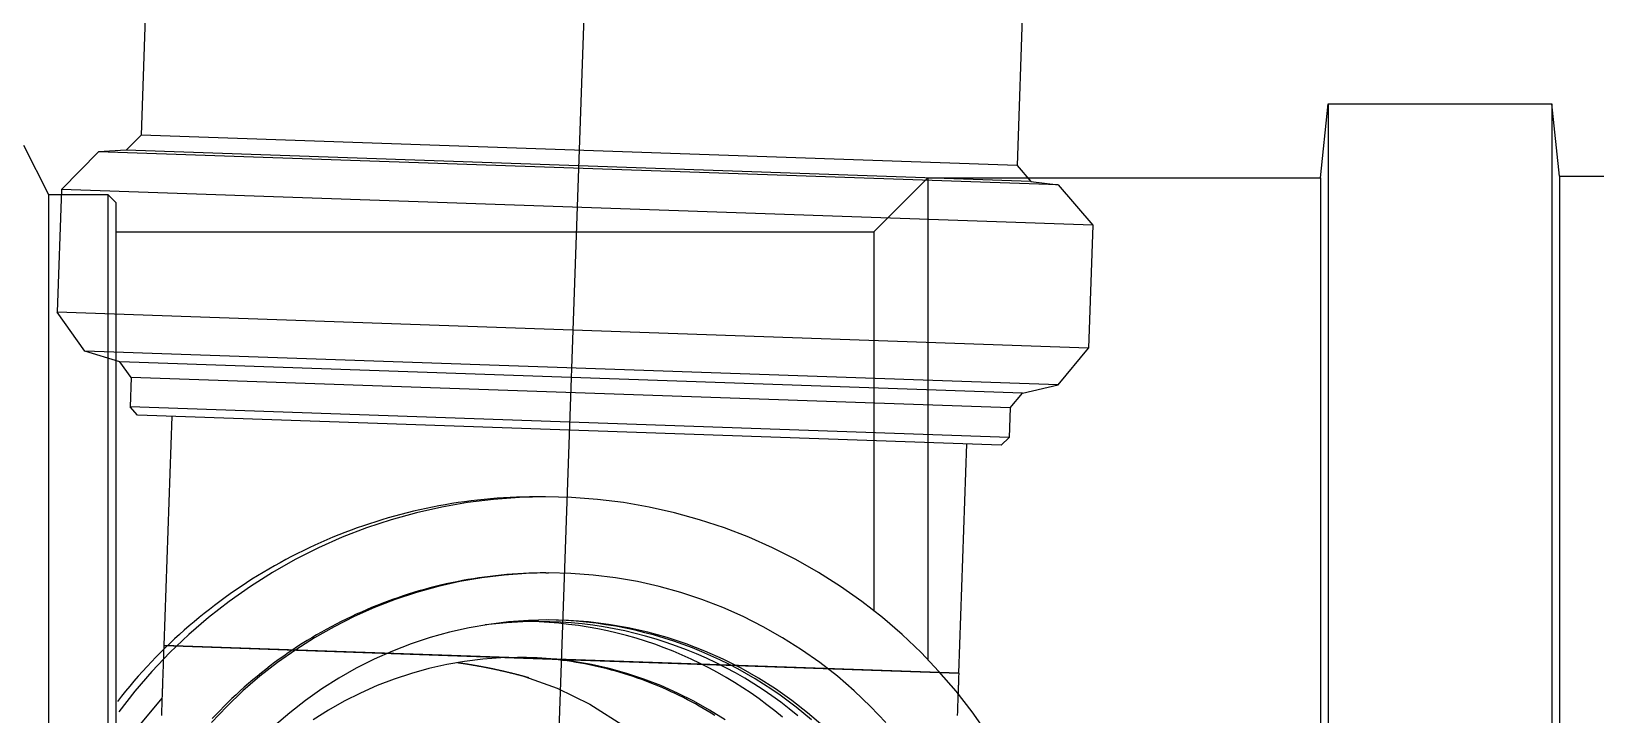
# Model space of a CAD drawing. Header units: millimetres. Extents: x -1292 to 2253, y 326 to 453.
# Drawn here: x 2097.3927 to 2097.4925, y 357.1196 to 357.1631 of the extents above; entities that cross this region are included whole.
import ezdxf

# ---------------------------------------------------------------- set-up
doc = ezdxf.new("R2010")
doc.units = ezdxf.units.MM
doc.header["$LTSCALE"] = 0.5
doc.linetypes.add('HIDDENX2', pattern=[0.75, 0.5, -0.25])
doc.layers.add('Eixo', color=4, linetype='HIDDENX2')
doc.layers.add('Esgoto', color=5, linetype='ByLayer')

msp = doc.modelspace()

# ---------------------------------------------------------------- linework, layer by layer
at = {"layer": 'Eixo'}
msp.add_line((2097.428394, 357.176699), (2097.425719, 357.099565), dxfattribs=at)
at = {"layer": 'Esgoto', "color": 2}
for p, q in [((2097.400513, 357.179166), (2097.399728, 357.156528)), ((2097.456379, 357.177229), (2097.455594, 357.154591)), ((2097.474941, 357.153815), (2097.475435, 357.158515)), ((2097.475435, 357.158515), (2097.489698, 357.158515)), ((2097.475435, 357.158515), (2097.475435, 357.040615)), ((2097.490181, 357.153915), (2097.489698, 357.158515)), ((2097.489698, 357.158515), (2097.489698, 357.040615)), ((2097.399728, 357.156528), (2097.398781, 357.155564)), ((2097.455594, 357.154591), (2097.399728, 357.156528)), ((2097.393856, 357.152715), (2097.392245, 357.155862)), ((2097.397022, 357.155472), (2097.394655, 357.153062)), ((2097.398781, 357.155564), (2097.397022, 357.155472)), ((2097.458221, 357.15335), (2097.397022, 357.155472)), ((2097.456472, 357.153564), (2097.398781, 357.155564)), ((2097.455594, 357.154591), (2097.456472, 357.153564)), ((2097.44645, 357.150365), (2097.4499, 357.153815)), ((2097.4499, 357.153815), (2097.474941, 357.153815)), ((2097.4499, 357.153815), (2097.4499, 357.123092)), ((2097.456472, 357.153564), (2097.458221, 357.15335)), ((2097.474941, 357.153815), (2097.474941, 357.045315)), ((2097.490181, 357.153915), (2097.4945, 357.153915)), ((2097.490181, 357.153915), (2097.490181, 357.045215)), ((2097.397639, 357.152715), (2097.393856, 357.152715)), ((2097.393856, 357.046415), (2097.393856, 357.152715)), ((2097.394655, 357.153062), (2097.394383, 357.145235)), ((2097.460415, 357.150782), (2097.394655, 357.153062)), ((2097.398139, 357.152215), (2097.397639, 357.152715)), ((2097.397639, 357.046415), (2097.397639, 357.152715)), ((2097.458221, 357.15335), (2097.460415, 357.150782)), ((2097.398139, 357.046915), (2097.398139, 357.152215)), ((2097.460415, 357.150782), (2097.460144, 357.142955)), ((2097.398139, 357.150365), (2097.44645, 357.150365)), ((2097.44645, 357.150365), (2097.44645, 357.126214)), ((2097.396151, 357.142757), (2097.394383, 357.145235)), ((2097.460144, 357.142955), (2097.394383, 357.145235)), ((2097.398385, 357.142075), (2097.396151, 357.142757)), ((2097.458208, 357.140606), (2097.396151, 357.142757)), ((2097.458208, 357.140606), (2097.460144, 357.142955)), ((2097.399092, 357.141084), (2097.398385, 357.142075)), ((2097.455933, 357.14008), (2097.398385, 357.142075)), ((2097.399092, 357.141084), (2097.399027, 357.139194)), ((2097.455158, 357.13914), (2097.399092, 357.141084)), ((2097.455933, 357.14008), (2097.458208, 357.140606)), ((2097.455158, 357.13914), (2097.455933, 357.14008)), ((2097.399509, 357.138677), (2097.399027, 357.139194)), ((2097.455093, 357.13725), (2097.399027, 357.139194)), ((2097.454576, 357.136768), (2097.399509, 357.138677)), ((2097.401201, 357.123979), (2097.401708, 357.138601)), ((2097.455158, 357.13914), (2097.455093, 357.13725)), ((2097.45187, 357.122223), (2097.452377, 357.136844)), ((2097.454576, 357.136768), (2097.455093, 357.13725)), ((2097.417097, 357.132548), (2097.416693, 357.132449)), ((2097.417502, 357.132641), (2097.417097, 357.132548)), ((2097.418909, 357.132814), (2097.417287, 357.132449)), ((2097.417908, 357.13273), (2097.417502, 357.132641)), ((2097.418315, 357.132814), (2097.417908, 357.13273)), ((2097.418723, 357.132892), (2097.418315, 357.132814)), ((2097.419132, 357.132966), (2097.418723, 357.132892)), ((2097.420547, 357.133098), (2097.418909, 357.132814)), ((2097.419542, 357.133035), (2097.419132, 357.132966)), ((2097.419953, 357.133098), (2097.419542, 357.133035)), ((2097.420365, 357.133157), (2097.419953, 357.133098)), ((2097.420777, 357.13321), (2097.420365, 357.133157)), ((2097.422197, 357.133302), (2097.420547, 357.133098)), ((2097.421189, 357.133259), (2097.420777, 357.13321)), ((2097.421603, 357.133302), (2097.421189, 357.133259)), ((2097.422017, 357.13334), (2097.421603, 357.133302)), ((2097.422431, 357.133373), (2097.422017, 357.13334)), ((2097.423855, 357.133424), (2097.422197, 357.133302)), ((2097.422846, 357.133401), (2097.422431, 357.133373)), ((2097.423261, 357.133424), (2097.422846, 357.133401)), ((2097.423676, 357.133442), (2097.423261, 357.133424)), ((2097.424091, 357.133455), (2097.423676, 357.133442)), ((2097.425517, 357.133465), (2097.423855, 357.133424)), ((2097.424507, 357.133463), (2097.424091, 357.133455)), ((2097.424922, 357.133465), (2097.424507, 357.133463)), ((2097.425517, 357.133465), (2097.424922, 357.133465)), ((2097.427178, 357.133424), (2097.425517, 357.133465)), ((2097.428836, 357.133302), (2097.427178, 357.133424)), ((2097.430486, 357.133098), (2097.428836, 357.133302)), ((2097.432124, 357.132814), (2097.430486, 357.133098)), ((2097.433746, 357.132449), (2097.432124, 357.132814)), ((2097.413905, 357.131621), (2097.413513, 357.131483)), ((2097.414299, 357.131754), (2097.413905, 357.131621)), ((2097.415685, 357.132005), (2097.414107, 357.131483)), ((2097.414694, 357.131882), (2097.414299, 357.131754)), ((2097.415091, 357.132005), (2097.414694, 357.131882)), ((2097.41549, 357.132124), (2097.415091, 357.132005)), ((2097.41589, 357.132237), (2097.41549, 357.132124)), ((2097.417287, 357.132449), (2097.415685, 357.132005)), ((2097.416291, 357.132346), (2097.41589, 357.132237)), ((2097.416693, 357.132449), (2097.416291, 357.132346)), ((2097.435348, 357.132005), (2097.433746, 357.132449)), ((2097.436926, 357.131483), (2097.435348, 357.132005)), ((2097.411198, 357.130557), (2097.410819, 357.130386)), ((2097.412556, 357.130885), (2097.411036, 357.13021)), ((2097.411579, 357.130723), (2097.411198, 357.130557)), ((2097.411962, 357.130885), (2097.411579, 357.130723)), ((2097.412347, 357.131042), (2097.411962, 357.130885)), ((2097.412734, 357.131194), (2097.412347, 357.131042)), ((2097.414107, 357.131483), (2097.412556, 357.130885)), ((2097.413122, 357.131341), (2097.412734, 357.131194)), ((2097.413513, 357.131483), (2097.413122, 357.131341)), ((2097.438477, 357.130885), (2097.436926, 357.131483)), ((2097.439997, 357.13021), (2097.438477, 357.130885)), ((2097.409325, 357.129656), (2097.408957, 357.129462)), ((2097.409695, 357.129845), (2097.409325, 357.129656)), ((2097.411036, 357.13021), (2097.409552, 357.129462)), ((2097.410068, 357.13003), (2097.409695, 357.129845)), ((2097.410442, 357.13021), (2097.410068, 357.13003)), ((2097.410819, 357.130386), (2097.410442, 357.13021)), ((2097.441482, 357.129462), (2097.439997, 357.13021)), ((2097.408105, 357.128642), (2097.406701, 357.127752)), ((2097.407511, 357.128642), (2097.407156, 357.128426)), ((2097.407869, 357.128854), (2097.407511, 357.128642)), ((2097.408229, 357.129061), (2097.407869, 357.128854)), ((2097.409552, 357.129462), (2097.408105, 357.128642)), ((2097.408592, 357.129264), (2097.408229, 357.129061)), ((2097.408957, 357.129462), (2097.408592, 357.129264)), ((2097.423046, 357.128508), (2097.422691, 357.128475)), ((2097.424295, 357.12858), (2097.422875, 357.128475)), ((2097.423401, 357.128536), (2097.423046, 357.128508)), ((2097.423756, 357.12856), (2097.423401, 357.128536)), ((2097.424112, 357.12858), (2097.423756, 357.12856)), ((2097.424467, 357.128595), (2097.424112, 357.12858)), ((2097.425719, 357.128615), (2097.424295, 357.12858)), ((2097.424823, 357.128606), (2097.424467, 357.128595)), ((2097.425179, 357.128613), (2097.424823, 357.128606)), ((2097.425536, 357.128615), (2097.425179, 357.128613)), ((2097.425536, 357.128615), (2097.425716, 357.128615)), ((2097.427143, 357.12858), (2097.425719, 357.128615)), ((2097.428564, 357.128475), (2097.427143, 357.12858)), ((2097.442928, 357.128642), (2097.441482, 357.129462)), ((2097.444333, 357.127752), (2097.442928, 357.128642)), ((2097.406701, 357.127752), (2097.405342, 357.126794)), ((2097.405762, 357.127519), (2097.405421, 357.127281)), ((2097.406107, 357.127752), (2097.405762, 357.127519)), ((2097.406454, 357.127981), (2097.406107, 357.127752)), ((2097.406803, 357.128206), (2097.406454, 357.127981)), ((2097.407156, 357.128426), (2097.406803, 357.128206)), ((2097.418668, 357.127745), (2097.417295, 357.127364)), ((2097.417796, 357.127562), (2097.417453, 357.127465)), ((2097.418139, 357.127655), (2097.417796, 357.127562)), ((2097.418484, 357.127744), (2097.418139, 357.127655)), ((2097.41883, 357.127828), (2097.418484, 357.127744)), ((2097.420057, 357.128057), (2097.418668, 357.127745)), ((2097.419177, 357.127909), (2097.41883, 357.127828)), ((2097.419525, 357.127985), (2097.419177, 357.127909)), ((2097.419874, 357.128056), (2097.419525, 357.127985)), ((2097.420224, 357.128124), (2097.419874, 357.128056)), ((2097.421461, 357.128301), (2097.420057, 357.128057)), ((2097.420574, 357.128187), (2097.420224, 357.128124)), ((2097.420925, 357.128246), (2097.420574, 357.128187)), ((2097.421277, 357.1283), (2097.420925, 357.128246)), ((2097.42163, 357.12835), (2097.421277, 357.1283)), ((2097.422875, 357.128475), (2097.421461, 357.128301)), ((2097.421983, 357.128396), (2097.42163, 357.12835)), ((2097.422337, 357.128438), (2097.421983, 357.128396)), ((2097.422691, 357.128475), (2097.422337, 357.128438)), ((2097.429978, 357.128301), (2097.428564, 357.128475)), ((2097.431381, 357.128057), (2097.429978, 357.128301)), ((2097.432771, 357.127745), (2097.431381, 357.128057)), ((2097.434144, 357.127364), (2097.432771, 357.127745)), ((2097.445692, 357.126794), (2097.444333, 357.127752)), ((2097.405342, 357.126794), (2097.404031, 357.12577)), ((2097.404415, 357.126544), (2097.404086, 357.12629)), ((2097.404747, 357.126794), (2097.404415, 357.126544)), ((2097.405083, 357.12704), (2097.404747, 357.126794)), ((2097.405421, 357.127281), (2097.405083, 357.12704)), ((2097.41476, 357.126537), (2097.41443, 357.126403)), ((2097.415942, 357.126917), (2097.414613, 357.126404)), ((2097.415092, 357.126668), (2097.41476, 357.126537)), ((2097.415425, 357.126794), (2097.415092, 357.126668)), ((2097.415759, 357.126916), (2097.415425, 357.126794)), ((2097.416095, 357.127034), (2097.415759, 357.126916)), ((2097.417295, 357.127364), (2097.415942, 357.126917)), ((2097.416433, 357.127148), (2097.416095, 357.127034)), ((2097.416771, 357.127258), (2097.416433, 357.127148)), ((2097.417112, 357.127363), (2097.416771, 357.127258)), ((2097.417453, 357.127465), (2097.417112, 357.127363)), ((2097.435497, 357.126917), (2097.434144, 357.127364)), ((2097.436826, 357.126404), (2097.435497, 357.126917)), ((2097.447002, 357.12577), (2097.445692, 357.126794)), ((2097.404031, 357.12577), (2097.402773, 357.124683)), ((2097.403437, 357.12577), (2097.403117, 357.125504)), ((2097.40376, 357.126032), (2097.403437, 357.12577)), ((2097.404086, 357.12629), (2097.40376, 357.126032)), ((2097.413311, 357.125826), (2097.412038, 357.125185)), ((2097.412488, 357.125512), (2097.412171, 357.12535)), ((2097.412807, 357.125671), (2097.412488, 357.125512)), ((2097.413128, 357.125825), (2097.412807, 357.125671)), ((2097.413451, 357.125975), (2097.413128, 357.125825)), ((2097.414613, 357.126404), (2097.413311, 357.125826)), ((2097.413776, 357.126122), (2097.413451, 357.125975)), ((2097.414102, 357.126264), (2097.413776, 357.126122)), ((2097.41443, 357.126403), (2097.414102, 357.126264)), ((2097.424442, 357.125584), (2097.423169, 357.12549)), ((2097.424414, 357.125508), (2097.423725, 357.125483)), ((2097.425102, 357.125515), (2097.424414, 357.125508)), ((2097.425719, 357.125615), (2097.424442, 357.125584)), ((2097.42512, 357.125489), (2097.424493, 357.12551)), ((2097.425791, 357.125504), (2097.425102, 357.125515)), ((2097.426204, 357.125603), (2097.425567, 357.125615)), ((2097.426996, 357.125584), (2097.425719, 357.125615)), ((2097.426839, 357.125576), (2097.426204, 357.125603)), ((2097.427474, 357.125534), (2097.426839, 357.125576)), ((2097.42827, 357.12549), (2097.426996, 357.125584)), ((2097.428108, 357.125476), (2097.427474, 357.125534)), ((2097.438128, 357.125826), (2097.436826, 357.126404)), ((2097.4394, 357.125185), (2097.438128, 357.125826)), ((2097.448261, 357.124683), (2097.447002, 357.12577)), ((2097.402773, 357.124683), (2097.401569, 357.123536)), ((2097.402178, 357.124683), (2097.401872, 357.124402)), ((2097.402488, 357.124961), (2097.402178, 357.124683)), ((2097.402801, 357.125235), (2097.402488, 357.124961)), ((2097.403117, 357.125504), (2097.402801, 357.125235)), ((2097.410923, 357.124662), (2097.410617, 357.124481)), ((2097.412038, 357.125185), (2097.410799, 357.124482)), ((2097.411232, 357.12484), (2097.410923, 357.124662)), ((2097.411543, 357.125014), (2097.411232, 357.12484)), ((2097.411856, 357.125184), (2097.411543, 357.125014)), ((2097.412171, 357.12535), (2097.411856, 357.125184)), ((2097.419396, 357.124834), (2097.418165, 357.124493)), ((2097.420642, 357.125115), (2097.419396, 357.124834)), ((2097.421901, 357.125333), (2097.420642, 357.125115)), ((2097.422352, 357.125378), (2097.421668, 357.125298)), ((2097.423169, 357.12549), (2097.421901, 357.125333)), ((2097.423038, 357.125439), (2097.422352, 357.125378)), ((2097.423725, 357.125483), (2097.423038, 357.125439)), ((2097.425747, 357.125452), (2097.42512, 357.125489)), ((2097.426372, 357.125401), (2097.425747, 357.125452)), ((2097.426479, 357.125474), (2097.425791, 357.125504)), ((2097.426996, 357.125334), (2097.426372, 357.125401)), ((2097.427166, 357.125426), (2097.426479, 357.125474)), ((2097.427618, 357.125252), (2097.426996, 357.125334)), ((2097.427852, 357.12536), (2097.427166, 357.125426)), ((2097.428238, 357.125155), (2097.427618, 357.125252)), ((2097.428535, 357.125275), (2097.427852, 357.12536)), ((2097.42874, 357.125402), (2097.428108, 357.125476)), ((2097.428856, 357.125044), (2097.428238, 357.125155)), ((2097.429538, 357.125333), (2097.42827, 357.12549)), ((2097.429216, 357.125172), (2097.428535, 357.125275)), ((2097.429371, 357.125313), (2097.42874, 357.125402)), ((2097.42947, 357.124917), (2097.428856, 357.125044)), ((2097.429895, 357.125052), (2097.429216, 357.125172)), ((2097.429999, 357.125209), (2097.429371, 357.125313)), ((2097.430082, 357.124775), (2097.42947, 357.124917)), ((2097.430797, 357.125115), (2097.429538, 357.125333)), ((2097.430569, 357.124913), (2097.429895, 357.125052)), ((2097.430624, 357.125089), (2097.429999, 357.125209)), ((2097.43069, 357.124619), (2097.430082, 357.124775)), ((2097.43124, 357.124757), (2097.430569, 357.124913)), ((2097.431246, 357.124954), (2097.430624, 357.125089)), ((2097.431294, 357.124448), (2097.43069, 357.124619)), ((2097.432043, 357.124834), (2097.430797, 357.125115)), ((2097.431906, 357.124582), (2097.43124, 357.124757)), ((2097.431864, 357.124804), (2097.431246, 357.124954)), ((2097.432479, 357.124639), (2097.431864, 357.124804)), ((2097.432568, 357.12439), (2097.431906, 357.124582)), ((2097.433274, 357.124493), (2097.432043, 357.124834)), ((2097.433089, 357.124459), (2097.432479, 357.124639)), ((2097.44064, 357.124482), (2097.4394, 357.125185)), ((2097.449465, 357.123536), (2097.448261, 357.124683)), ((2097.401569, 357.123536), (2097.400422, 357.122331)), ((2097.400974, 357.123536), (2097.400682, 357.12324)), ((2097.40127, 357.123828), (2097.400974, 357.123536)), ((2097.401184, 357.12349), (2097.401187, 357.123571)), ((2097.401187, 357.123571), (2097.401189, 357.123653)), ((2097.401189, 357.123653), (2097.401192, 357.123735)), ((2097.401192, 357.123735), (2097.401195, 357.123816)), ((2097.401195, 357.123816), (2097.401198, 357.123898)), ((2097.401198, 357.123898), (2097.401201, 357.123979)), ((2097.45187, 357.122223), (2097.401201, 357.123979)), ((2097.401201, 357.123979), (2097.426535, 357.123101)), ((2097.401569, 357.124117), (2097.40127, 357.123828)), ((2097.401872, 357.124402), (2097.401569, 357.124117)), ((2097.409595, 357.123719), (2097.408431, 357.122898)), ((2097.409118, 357.123518), (2097.408826, 357.123315)), ((2097.409413, 357.123718), (2097.409118, 357.123518)), ((2097.409711, 357.123914), (2097.409413, 357.123718)), ((2097.410799, 357.124482), (2097.409595, 357.123719)), ((2097.41001, 357.124107), (2097.409711, 357.123914)), ((2097.410312, 357.124296), (2097.41001, 357.124107)), ((2097.410617, 357.124481), (2097.410312, 357.124296)), ((2097.41576, 357.123632), (2097.414592, 357.123114)), ((2097.416952, 357.124092), (2097.41576, 357.123632)), ((2097.418165, 357.124493), (2097.416952, 357.124092)), ((2097.431893, 357.124262), (2097.431294, 357.124448)), ((2097.432488, 357.124062), (2097.431893, 357.124262)), ((2097.433078, 357.123848), (2097.432488, 357.124062)), ((2097.433224, 357.124181), (2097.432568, 357.12439)), ((2097.433662, 357.123619), (2097.433078, 357.123848)), ((2097.433695, 357.124264), (2097.433089, 357.124459)), ((2097.433875, 357.123954), (2097.433224, 357.124181)), ((2097.434487, 357.124092), (2097.433274, 357.124493)), ((2097.434241, 357.123376), (2097.433662, 357.123619)), ((2097.434296, 357.124054), (2097.433695, 357.124264)), ((2097.434519, 357.12371), (2097.433875, 357.123954)), ((2097.434892, 357.123829), (2097.434296, 357.124054)), ((2097.435679, 357.123632), (2097.434487, 357.124092)), ((2097.435156, 357.123448), (2097.434519, 357.12371)), ((2097.435482, 357.12359), (2097.434892, 357.123829)), ((2097.436066, 357.123337), (2097.435482, 357.12359)), ((2097.436847, 357.123114), (2097.435679, 357.123632)), ((2097.441843, 357.123719), (2097.44064, 357.124482)), ((2097.443008, 357.122898), (2097.441843, 357.123719)), ((2097.450611, 357.122331), (2097.449465, 357.123536)), ((2097.400109, 357.122638), (2097.399828, 357.122331)), ((2097.400394, 357.122941), (2097.400109, 357.122638)), ((2097.400682, 357.12324), (2097.400394, 357.122941)), ((2097.40115, 357.122513), (2097.401153, 357.122594)), ((2097.401153, 357.122594), (2097.401156, 357.122675)), ((2097.401156, 357.122675), (2097.401158, 357.122757)), ((2097.401158, 357.122757), (2097.401161, 357.122838)), ((2097.401161, 357.122838), (2097.401164, 357.122919)), ((2097.401164, 357.122919), (2097.401167, 357.123001)), ((2097.401167, 357.123001), (2097.40117, 357.123082)), ((2097.40117, 357.123082), (2097.401172, 357.123164)), ((2097.401172, 357.123164), (2097.401175, 357.123245)), ((2097.401175, 357.123245), (2097.401178, 357.123327)), ((2097.401178, 357.123327), (2097.401181, 357.123408)), ((2097.401181, 357.123408), (2097.401184, 357.12349)), ((2097.408431, 357.122898), (2097.407308, 357.122021)), ((2097.407964, 357.122683), (2097.407682, 357.122465)), ((2097.408249, 357.122897), (2097.407964, 357.122683)), ((2097.408536, 357.123108), (2097.408249, 357.122897)), ((2097.408826, 357.123315), (2097.408536, 357.123108)), ((2097.413451, 357.122539), (2097.41234, 357.121909)), ((2097.414592, 357.123114), (2097.413451, 357.122539)), ((2097.418088, 357.12252), (2097.41697, 357.12221)), ((2097.419221, 357.122775), (2097.418088, 357.12252)), ((2097.420364, 357.122973), (2097.419221, 357.122775)), ((2097.419905, 357.122901), (2097.419942, 357.122895)), ((2097.419942, 357.122895), (2097.419978, 357.12289)), ((2097.419978, 357.12289), (2097.420014, 357.122885)), ((2097.420014, 357.122885), (2097.42005, 357.12288)), ((2097.42005, 357.12288), (2097.420086, 357.122875)), ((2097.420086, 357.122875), (2097.420122, 357.122869)), ((2097.420122, 357.122869), (2097.420158, 357.122864)), ((2097.420158, 357.122864), (2097.420194, 357.122859)), ((2097.420194, 357.122859), (2097.42023, 357.122853)), ((2097.42023, 357.122853), (2097.420267, 357.122848)), ((2097.420267, 357.122848), (2097.420303, 357.122842)), ((2097.420303, 357.122842), (2097.420339, 357.122837)), ((2097.420339, 357.122837), (2097.420375, 357.122831)), ((2097.421516, 357.123115), (2097.420364, 357.122973)), ((2097.420375, 357.122831), (2097.420411, 357.122825)), ((2097.420411, 357.122825), (2097.420447, 357.12282)), ((2097.420447, 357.12282), (2097.420483, 357.122814)), ((2097.420483, 357.122814), (2097.420519, 357.122808)), ((2097.420519, 357.122808), (2097.420555, 357.122803)), ((2097.420555, 357.122803), (2097.420591, 357.122797)), ((2097.420591, 357.122797), (2097.420627, 357.122791)), ((2097.420627, 357.122791), (2097.420663, 357.122785)), ((2097.420663, 357.122785), (2097.420699, 357.122779)), ((2097.420699, 357.122779), (2097.420735, 357.122773)), ((2097.420735, 357.122773), (2097.420771, 357.122767)), ((2097.420771, 357.122767), (2097.420807, 357.122761)), ((2097.420807, 357.122761), (2097.420843, 357.122755)), ((2097.420843, 357.122755), (2097.420879, 357.122749)), ((2097.420879, 357.122749), (2097.420915, 357.122743)), ((2097.420915, 357.122743), (2097.420951, 357.122737)), ((2097.420951, 357.122737), (2097.420987, 357.12273)), ((2097.420987, 357.12273), (2097.421023, 357.122724)), ((2097.421023, 357.122724), (2097.421059, 357.122718)), ((2097.421059, 357.122718), (2097.421095, 357.122711)), ((2097.421095, 357.122711), (2097.421131, 357.122705)), ((2097.421131, 357.122705), (2097.421167, 357.122699)), ((2097.421167, 357.122699), (2097.421203, 357.122692)), ((2097.421203, 357.122692), (2097.421238, 357.122686)), ((2097.421238, 357.122686), (2097.421274, 357.122679)), ((2097.421274, 357.122679), (2097.42131, 357.122673)), ((2097.42131, 357.122673), (2097.421346, 357.122666)), ((2097.421346, 357.122666), (2097.421382, 357.122659)), ((2097.421382, 357.122659), (2097.421418, 357.122653)), ((2097.421418, 357.122653), (2097.421454, 357.122646)), ((2097.421454, 357.122646), (2097.42149, 357.122639)), ((2097.42149, 357.122639), (2097.421526, 357.122632)), ((2097.422673, 357.123201), (2097.421516, 357.123115)), ((2097.421526, 357.122632), (2097.421561, 357.122626)), ((2097.421561, 357.122626), (2097.421597, 357.122619)), ((2097.421597, 357.122619), (2097.421633, 357.122612)), ((2097.421633, 357.122612), (2097.421669, 357.122605)), ((2097.421669, 357.122605), (2097.421705, 357.122598)), ((2097.421705, 357.122598), (2097.421741, 357.122591)), ((2097.421741, 357.122591), (2097.421776, 357.122584)), ((2097.421776, 357.122584), (2097.421812, 357.122577)), ((2097.421812, 357.122577), (2097.421848, 357.12257)), ((2097.421848, 357.12257), (2097.421884, 357.122562)), ((2097.421884, 357.122562), (2097.421919, 357.122555)), ((2097.421919, 357.122555), (2097.421955, 357.122548)), ((2097.421955, 357.122548), (2097.421991, 357.122541)), ((2097.421991, 357.122541), (2097.422027, 357.122533)), ((2097.422027, 357.122533), (2097.422062, 357.122526)), ((2097.422062, 357.122526), (2097.422098, 357.122519)), ((2097.422098, 357.122519), (2097.422134, 357.122511)), ((2097.423833, 357.123229), (2097.422673, 357.123201)), ((2097.423716, 357.123229), (2097.423722, 357.123229)), ((2097.423722, 357.123229), (2097.423728, 357.123229)), ((2097.424016, 357.123226), (2097.423727, 357.123229)), ((2097.423728, 357.123229), (2097.423733, 357.123229)), ((2097.423733, 357.123229), (2097.423739, 357.123229)), ((2097.423739, 357.123229), (2097.423745, 357.123229)), ((2097.423745, 357.123229), (2097.42375, 357.123229)), ((2097.42375, 357.123229), (2097.423756, 357.123229)), ((2097.423756, 357.123229), (2097.423762, 357.123229)), ((2097.423762, 357.123229), (2097.423767, 357.123229)), ((2097.423767, 357.123229), (2097.423773, 357.123229)), ((2097.423773, 357.123229), (2097.423779, 357.123229)), ((2097.423779, 357.123229), (2097.423784, 357.123229)), ((2097.423784, 357.123229), (2097.42379, 357.123229)), ((2097.42379, 357.123229), (2097.423796, 357.123229)), ((2097.423796, 357.123229), (2097.423801, 357.123229)), ((2097.423801, 357.123229), (2097.423807, 357.123228)), ((2097.423807, 357.123228), (2097.423813, 357.123228)), ((2097.423813, 357.123228), (2097.423818, 357.123228)), ((2097.423818, 357.123228), (2097.423824, 357.123228)), ((2097.423824, 357.123228), (2097.42383, 357.123228)), ((2097.42383, 357.123228), (2097.423835, 357.123228)), ((2097.424993, 357.123201), (2097.423833, 357.123229)), ((2097.423835, 357.123228), (2097.423841, 357.123228)), ((2097.423841, 357.123228), (2097.423847, 357.123228)), ((2097.423847, 357.123228), (2097.423852, 357.123228)), ((2097.423852, 357.123228), (2097.423858, 357.123228)), ((2097.423858, 357.123228), (2097.423864, 357.123228)), ((2097.423864, 357.123228), (2097.423869, 357.123228)), ((2097.423869, 357.123228), (2097.423875, 357.123228)), ((2097.423875, 357.123228), (2097.423881, 357.123228)), ((2097.423881, 357.123228), (2097.423886, 357.123228)), ((2097.423886, 357.123228), (2097.423892, 357.123228)), ((2097.423892, 357.123228), (2097.423898, 357.123228)), ((2097.423898, 357.123228), (2097.423903, 357.123227)), ((2097.423903, 357.123227), (2097.423909, 357.123227)), ((2097.423909, 357.123227), (2097.423915, 357.123227)), ((2097.423915, 357.123227), (2097.42392, 357.123227)), ((2097.42392, 357.123227), (2097.423926, 357.123227)), ((2097.423926, 357.123227), (2097.423932, 357.123227)), ((2097.423932, 357.123227), (2097.423937, 357.123227)), ((2097.423937, 357.123227), (2097.423943, 357.123227)), ((2097.423943, 357.123227), (2097.423949, 357.123227)), ((2097.423949, 357.123227), (2097.423954, 357.123227)), ((2097.423954, 357.123227), (2097.42396, 357.123227)), ((2097.42396, 357.123227), (2097.423966, 357.123227)), ((2097.423966, 357.123227), (2097.423971, 357.123226)), ((2097.423971, 357.123226), (2097.423977, 357.123226)), ((2097.423977, 357.123226), (2097.423983, 357.123226)), ((2097.423983, 357.123226), (2097.423988, 357.123226)), ((2097.423988, 357.123226), (2097.423994, 357.123226)), ((2097.423994, 357.123226), (2097.424, 357.123226)), ((2097.424, 357.123226), (2097.424005, 357.123226)), ((2097.424005, 357.123226), (2097.424011, 357.123226)), ((2097.424011, 357.123226), (2097.424017, 357.123226)), ((2097.424305, 357.123219), (2097.424016, 357.123226)), ((2097.424017, 357.123226), (2097.424022, 357.123226)), ((2097.424022, 357.123226), (2097.424028, 357.123226)), ((2097.424028, 357.123226), (2097.424034, 357.123225)), ((2097.424034, 357.123225), (2097.424039, 357.123225)), ((2097.424039, 357.123225), (2097.424045, 357.123225)), ((2097.424045, 357.123225), (2097.424051, 357.123225)), ((2097.424051, 357.123225), (2097.424056, 357.123225)), ((2097.424056, 357.123225), (2097.424062, 357.123225)), ((2097.424062, 357.123225), (2097.424068, 357.123225)), ((2097.424068, 357.123225), (2097.424073, 357.123225)), ((2097.424073, 357.123225), (2097.424079, 357.123225)), ((2097.424079, 357.123225), (2097.424084, 357.123224)), ((2097.424084, 357.123224), (2097.42409, 357.123224)), ((2097.42409, 357.123224), (2097.424096, 357.123224)), ((2097.424096, 357.123224), (2097.424101, 357.123224)), ((2097.424101, 357.123224), (2097.424107, 357.123224)), ((2097.424107, 357.123224), (2097.424113, 357.123224)), ((2097.424113, 357.123224), (2097.424118, 357.123224)), ((2097.424118, 357.123224), (2097.424124, 357.123224)), ((2097.424124, 357.123224), (2097.42413, 357.123224)), ((2097.42413, 357.123224), (2097.424135, 357.123223)), ((2097.424135, 357.123223), (2097.424141, 357.123223)), ((2097.424141, 357.123223), (2097.424147, 357.123223)), ((2097.424147, 357.123223), (2097.424152, 357.123223)), ((2097.424152, 357.123223), (2097.424158, 357.123223)), ((2097.424158, 357.123223), (2097.424164, 357.123223)), ((2097.424164, 357.123223), (2097.424169, 357.123223)), ((2097.424169, 357.123223), (2097.424175, 357.123222)), ((2097.424175, 357.123222), (2097.424181, 357.123222)), ((2097.424181, 357.123222), (2097.424186, 357.123222)), ((2097.424186, 357.123222), (2097.424192, 357.123222)), ((2097.424192, 357.123222), (2097.424198, 357.123222)), ((2097.424198, 357.123222), (2097.424203, 357.123222)), ((2097.424203, 357.123222), (2097.424209, 357.123222)), ((2097.424209, 357.123222), (2097.424215, 357.123221)), ((2097.424215, 357.123221), (2097.42422, 357.123221)), ((2097.42422, 357.123221), (2097.424226, 357.123221)), ((2097.424226, 357.123221), (2097.424232, 357.123221)), ((2097.424232, 357.123221), (2097.424237, 357.123221)), ((2097.424237, 357.123221), (2097.424243, 357.123221)), ((2097.424243, 357.123221), (2097.424249, 357.123221)), ((2097.424249, 357.123221), (2097.424254, 357.12322)), ((2097.424254, 357.12322), (2097.42426, 357.12322)), ((2097.42426, 357.12322), (2097.424266, 357.12322)), ((2097.424266, 357.12322), (2097.424271, 357.12322)), ((2097.424271, 357.12322), (2097.424277, 357.12322)), ((2097.424277, 357.12322), (2097.424283, 357.12322)), ((2097.424283, 357.12322), (2097.424288, 357.123219)), ((2097.424288, 357.123219), (2097.424294, 357.123219)), ((2097.424294, 357.123219), (2097.4243, 357.123219)), ((2097.4243, 357.123219), (2097.424305, 357.123219)), ((2097.424305, 357.123219), (2097.424311, 357.123219)), ((2097.424594, 357.123209), (2097.424305, 357.123219)), ((2097.424311, 357.123219), (2097.424317, 357.123219)), ((2097.424317, 357.123219), (2097.424322, 357.123218)), ((2097.424322, 357.123218), (2097.424328, 357.123218)), ((2097.424328, 357.123218), (2097.424334, 357.123218)), ((2097.424334, 357.123218), (2097.424339, 357.123218)), ((2097.424339, 357.123218), (2097.424345, 357.123218)), ((2097.424345, 357.123218), (2097.424351, 357.123218)), ((2097.424351, 357.123218), (2097.424356, 357.123217)), ((2097.424356, 357.123217), (2097.424362, 357.123217)), ((2097.424362, 357.123217), (2097.424368, 357.123217)), ((2097.424368, 357.123217), (2097.424373, 357.123217)), ((2097.424373, 357.123217), (2097.424379, 357.123217)), ((2097.424379, 357.123217), (2097.424385, 357.123216)), ((2097.424385, 357.123216), (2097.42439, 357.123216)), ((2097.42439, 357.123216), (2097.424396, 357.123216)), ((2097.424396, 357.123216), (2097.424402, 357.123216)), ((2097.424402, 357.123216), (2097.424407, 357.123216)), ((2097.424407, 357.123216), (2097.424413, 357.123216)), ((2097.424413, 357.123216), (2097.424419, 357.123215)), ((2097.424419, 357.123215), (2097.424424, 357.123215)), ((2097.424424, 357.123215), (2097.42443, 357.123215)), ((2097.42443, 357.123215), (2097.424436, 357.123215)), ((2097.424883, 357.123195), (2097.424594, 357.123209)), ((2097.425171, 357.123177), (2097.424883, 357.123195)), ((2097.42615, 357.123115), (2097.424993, 357.123201)), ((2097.42546, 357.123157), (2097.425171, 357.123177)), ((2097.425748, 357.123132), (2097.42546, 357.123157)), ((2097.426036, 357.123104), (2097.425748, 357.123132)), ((2097.426323, 357.123073), (2097.426036, 357.123104)), ((2097.427302, 357.122973), (2097.42615, 357.123115)), ((2097.42661, 357.123038), (2097.426323, 357.123073)), ((2097.426535, 357.123101), (2097.45187, 357.122223)), ((2097.426897, 357.122999), (2097.42661, 357.123038)), ((2097.427183, 357.122957), (2097.426897, 357.122999)), ((2097.427469, 357.122911), (2097.427183, 357.122957)), ((2097.428445, 357.122775), (2097.427302, 357.122973)), ((2097.427754, 357.122862), (2097.427469, 357.122911)), ((2097.428038, 357.12281), (2097.427754, 357.122862)), ((2097.428322, 357.122754), (2097.428038, 357.12281)), ((2097.428605, 357.122694), (2097.428322, 357.122754)), ((2097.429577, 357.12252), (2097.428445, 357.122775)), ((2097.428887, 357.122631), (2097.428605, 357.122694)), ((2097.429169, 357.122565), (2097.428887, 357.122631)), ((2097.429449, 357.122495), (2097.429169, 357.122565)), ((2097.430696, 357.12221), (2097.429577, 357.12252)), ((2097.434814, 357.12312), (2097.434241, 357.123376)), ((2097.43538, 357.122849), (2097.434814, 357.12312)), ((2097.435786, 357.12317), (2097.435156, 357.123448)), ((2097.43594, 357.122565), (2097.43538, 357.122849)), ((2097.436409, 357.122876), (2097.435786, 357.12317)), ((2097.436492, 357.122267), (2097.43594, 357.122565)), ((2097.436643, 357.123069), (2097.436066, 357.123337)), ((2097.437024, 357.122565), (2097.436409, 357.122876)), ((2097.437214, 357.122787), (2097.436643, 357.123069)), ((2097.437988, 357.122539), (2097.436847, 357.123114)), ((2097.43763, 357.122237), (2097.437024, 357.122565)), ((2097.437778, 357.122492), (2097.437214, 357.122787)), ((2097.439099, 357.121909), (2097.437988, 357.122539)), ((2097.444131, 357.122021), (2097.443008, 357.122898)), ((2097.399278, 357.121708), (2097.399008, 357.121391)), ((2097.399551, 357.122021), (2097.399278, 357.121708)), ((2097.400422, 357.122331), (2097.399337, 357.121071)), ((2097.399828, 357.122331), (2097.399551, 357.122021)), ((2097.401113, 357.121457), (2097.401116, 357.121538)), ((2097.401116, 357.121538), (2097.401119, 357.121619)), ((2097.401119, 357.121619), (2097.401122, 357.1217)), ((2097.401122, 357.1217), (2097.401125, 357.121781)), ((2097.401125, 357.121781), (2097.401127, 357.121863)), ((2097.401127, 357.121863), (2097.40113, 357.121944)), ((2097.40113, 357.121944), (2097.401133, 357.122025)), ((2097.401133, 357.122025), (2097.401136, 357.122106)), ((2097.401136, 357.122106), (2097.401139, 357.122187)), ((2097.401139, 357.122187), (2097.401141, 357.122269)), ((2097.401141, 357.122269), (2097.401144, 357.12235)), ((2097.401144, 357.12235), (2097.401147, 357.122431)), ((2097.401147, 357.122431), (2097.40115, 357.122513)), ((2097.407308, 357.122021), (2097.406229, 357.12109)), ((2097.406581, 357.121561), (2097.406313, 357.121326)), ((2097.406852, 357.121792), (2097.406581, 357.121561)), ((2097.407126, 357.12202), (2097.406852, 357.121792)), ((2097.407403, 357.122244), (2097.407126, 357.12202)), ((2097.407682, 357.122465), (2097.407403, 357.122244)), ((2097.41234, 357.121909), (2097.411261, 357.121225)), ((2097.415868, 357.121846), (2097.414786, 357.121428)), ((2097.41697, 357.12221), (2097.415868, 357.121846)), ((2097.422134, 357.122511), (2097.42217, 357.122504)), ((2097.42217, 357.122504), (2097.422205, 357.122496)), ((2097.422205, 357.122496), (2097.422241, 357.122489)), ((2097.422241, 357.122489), (2097.422277, 357.122481)), ((2097.422277, 357.122481), (2097.422312, 357.122473)), ((2097.422312, 357.122473), (2097.422348, 357.122466)), ((2097.422348, 357.122466), (2097.422384, 357.122458)), ((2097.422384, 357.122458), (2097.422419, 357.12245)), ((2097.422419, 357.12245), (2097.422455, 357.122443)), ((2097.422455, 357.122443), (2097.422491, 357.122435)), ((2097.422491, 357.122435), (2097.422526, 357.122427)), ((2097.422526, 357.122427), (2097.422562, 357.122419)), ((2097.422562, 357.122419), (2097.422598, 357.122411)), ((2097.422598, 357.122411), (2097.422633, 357.122403)), ((2097.422633, 357.122403), (2097.422669, 357.122395)), ((2097.422669, 357.122395), (2097.422704, 357.122387)), ((2097.422704, 357.122387), (2097.42274, 357.122379)), ((2097.42274, 357.122379), (2097.422775, 357.122371)), ((2097.422775, 357.122371), (2097.422811, 357.122363)), ((2097.422811, 357.122363), (2097.422847, 357.122355)), ((2097.422847, 357.122355), (2097.422882, 357.122346)), ((2097.422882, 357.122346), (2097.422918, 357.122338)), ((2097.422918, 357.122338), (2097.422953, 357.12233)), ((2097.422953, 357.12233), (2097.422989, 357.122322)), ((2097.422989, 357.122322), (2097.423024, 357.122313)), ((2097.423024, 357.122313), (2097.42306, 357.122305)), ((2097.42306, 357.122305), (2097.423095, 357.122296)), ((2097.423095, 357.122296), (2097.423131, 357.122288)), ((2097.423131, 357.122288), (2097.423166, 357.122279)), ((2097.423166, 357.122279), (2097.423202, 357.122271)), ((2097.423202, 357.122271), (2097.423237, 357.122262)), ((2097.423237, 357.122262), (2097.423272, 357.122254)), ((2097.423272, 357.122254), (2097.423308, 357.122245)), ((2097.423308, 357.122245), (2097.423343, 357.122236)), ((2097.423343, 357.122236), (2097.423379, 357.122228)), ((2097.423379, 357.122228), (2097.423414, 357.122219)), ((2097.423414, 357.122219), (2097.423449, 357.12221)), ((2097.423449, 357.12221), (2097.423485, 357.122201)), ((2097.423485, 357.122201), (2097.42352, 357.122192)), ((2097.42352, 357.122192), (2097.423555, 357.122183)), ((2097.423555, 357.122183), (2097.423591, 357.122174)), ((2097.423591, 357.122174), (2097.423626, 357.122165)), ((2097.423626, 357.122165), (2097.423661, 357.122156)), ((2097.423661, 357.122156), (2097.423697, 357.122147)), ((2097.423697, 357.122147), (2097.423732, 357.122138)), ((2097.423732, 357.122138), (2097.423767, 357.122129)), ((2097.423767, 357.122129), (2097.423803, 357.12212)), ((2097.423803, 357.12212), (2097.423838, 357.122111)), ((2097.423838, 357.122111), (2097.423873, 357.122101)), ((2097.423873, 357.122101), (2097.423908, 357.122092)), ((2097.423908, 357.122092), (2097.423944, 357.122083)), ((2097.423944, 357.122083), (2097.423979, 357.122073)), ((2097.423979, 357.122073), (2097.424014, 357.122064)), ((2097.424014, 357.122064), (2097.424049, 357.122055)), ((2097.424049, 357.122055), (2097.424084, 357.122045)), ((2097.424084, 357.122045), (2097.42412, 357.122036)), ((2097.42412, 357.122036), (2097.424155, 357.122026)), ((2097.424155, 357.122026), (2097.42419, 357.122016)), ((2097.42419, 357.122016), (2097.426255, 357.121258)), ((2097.42419, 357.122016), (2097.424225, 357.122007)), ((2097.424225, 357.122007), (2097.42426, 357.121997)), ((2097.42426, 357.121997), (2097.424295, 357.121988)), ((2097.424295, 357.121988), (2097.42433, 357.121978)), ((2097.42433, 357.121978), (2097.424365, 357.121968)), ((2097.424365, 357.121968), (2097.4244, 357.121958)), ((2097.4244, 357.121958), (2097.424436, 357.121948)), ((2097.429729, 357.122422), (2097.429449, 357.122495)), ((2097.430008, 357.122345), (2097.429729, 357.122422)), ((2097.430286, 357.122265), (2097.430008, 357.122345)), ((2097.430563, 357.122182), (2097.430286, 357.122265)), ((2097.430838, 357.122095), (2097.430563, 357.122182)), ((2097.431798, 357.121846), (2097.430696, 357.12221)), ((2097.431113, 357.122005), (2097.430838, 357.122095)), ((2097.431387, 357.121911), (2097.431113, 357.122005)), ((2097.431659, 357.121814), (2097.431387, 357.121911)), ((2097.431931, 357.121714), (2097.431659, 357.121814)), ((2097.43288, 357.121428), (2097.431798, 357.121846)), ((2097.432201, 357.12161), (2097.431931, 357.121714)), ((2097.432469, 357.121503), (2097.432201, 357.12161)), ((2097.437038, 357.121956), (2097.436492, 357.122267)), ((2097.437575, 357.121632), (2097.437038, 357.121956)), ((2097.438105, 357.121295), (2097.437575, 357.121632)), ((2097.438227, 357.121894), (2097.43763, 357.122237)), ((2097.438334, 357.122182), (2097.437778, 357.122492)), ((2097.438815, 357.121535), (2097.438227, 357.121894)), ((2097.438883, 357.121859), (2097.438334, 357.122182)), ((2097.439393, 357.12116), (2097.438815, 357.121535)), ((2097.439424, 357.121523), (2097.438883, 357.121859)), ((2097.440178, 357.121225), (2097.439099, 357.121909)), ((2097.439956, 357.121174), (2097.439424, 357.121523)), ((2097.44521, 357.12109), (2097.444131, 357.122021)), ((2097.451697, 357.121071), (2097.450611, 357.122331)), ((2097.451848, 357.121569), (2097.451845, 357.121487)), ((2097.45185, 357.121651), (2097.451848, 357.121569)), ((2097.451853, 357.121732), (2097.45185, 357.121651)), ((2097.451856, 357.121814), (2097.451853, 357.121732)), ((2097.451859, 357.121896), (2097.451856, 357.121814)), ((2097.451862, 357.121978), (2097.451859, 357.121896)), ((2097.451865, 357.122059), (2097.451862, 357.121978)), ((2097.451867, 357.122141), (2097.451865, 357.122059)), ((2097.45187, 357.122223), (2097.451867, 357.122141)), ((2097.398481, 357.120748), (2097.398223, 357.120421)), ((2097.399337, 357.121071), (2097.398314, 357.119759)), ((2097.398742, 357.121071), (2097.398481, 357.120748)), ((2097.399008, 357.121391), (2097.398742, 357.121071)), ((2097.399285, 357.118475), (2097.401085, 357.120635)), ((2097.40108, 357.120485), (2097.401082, 357.120566)), ((2097.401082, 357.120566), (2097.401085, 357.120647)), ((2097.401085, 357.120647), (2097.401088, 357.120728)), ((2097.401088, 357.120728), (2097.401091, 357.120809)), ((2097.401091, 357.120809), (2097.401094, 357.120889)), ((2097.401094, 357.120889), (2097.401096, 357.120971)), ((2097.401096, 357.120971), (2097.401099, 357.121051)), ((2097.401099, 357.121051), (2097.401102, 357.121133)), ((2097.401102, 357.121133), (2097.401105, 357.121214)), ((2097.401105, 357.121214), (2097.401108, 357.121295)), ((2097.401108, 357.121295), (2097.40111, 357.121376)), ((2097.40111, 357.121376), (2097.401113, 357.121457)), ((2097.406229, 357.12109), (2097.405198, 357.120107)), ((2097.405526, 357.120603), (2097.405269, 357.120356)), ((2097.405785, 357.120848), (2097.405526, 357.120603)), ((2097.406047, 357.121089), (2097.405785, 357.120848)), ((2097.406313, 357.121326), (2097.406047, 357.121089)), ((2097.411261, 357.121225), (2097.410216, 357.120489)), ((2097.413725, 357.120957), (2097.412688, 357.120435)), ((2097.414786, 357.121428), (2097.413725, 357.120957)), ((2097.426255, 357.121258), (2097.428345, 357.12024)), ((2097.432737, 357.121393), (2097.432469, 357.121503)), ((2097.433003, 357.12128), (2097.432737, 357.121393)), ((2097.433941, 357.120957), (2097.43288, 357.121428)), ((2097.433268, 357.121163), (2097.433003, 357.12128)), ((2097.433531, 357.121043), (2097.433268, 357.121163)), ((2097.433792, 357.12092), (2097.433531, 357.121043)), ((2097.434053, 357.120794), (2097.433792, 357.12092)), ((2097.434978, 357.120435), (2097.433941, 357.120957)), ((2097.434311, 357.120664), (2097.434053, 357.120794)), ((2097.434568, 357.120532), (2097.434311, 357.120664)), ((2097.434824, 357.120396), (2097.434568, 357.120532)), ((2097.438626, 357.120946), (2097.438105, 357.121295)), ((2097.439139, 357.120583), (2097.438626, 357.120946)), ((2097.439643, 357.120209), (2097.439139, 357.120583)), ((2097.439961, 357.12077), (2097.439393, 357.12116)), ((2097.440479, 357.120812), (2097.439956, 357.121174)), ((2097.440519, 357.120365), (2097.439961, 357.12077)), ((2097.441223, 357.120489), (2097.440178, 357.121225)), ((2097.440994, 357.120437), (2097.440479, 357.120812)), ((2097.446241, 357.120107), (2097.44521, 357.12109)), ((2097.45272, 357.119759), (2097.451697, 357.121071)), ((2097.451814, 357.12059), (2097.451811, 357.120508)), ((2097.451816, 357.120671), (2097.451814, 357.12059)), ((2097.451819, 357.120753), (2097.451816, 357.120671)), ((2097.451822, 357.120835), (2097.451819, 357.120753)), ((2097.451825, 357.120916), (2097.451822, 357.120835)), ((2097.451828, 357.120998), (2097.451825, 357.120916)), ((2097.451831, 357.121079), (2097.451828, 357.120998)), ((2097.451833, 357.121161), (2097.451831, 357.121079)), ((2097.451836, 357.121243), (2097.451833, 357.121161)), ((2097.451839, 357.121324), (2097.451836, 357.121243)), ((2097.451842, 357.121406), (2097.451839, 357.121324)), ((2097.451845, 357.121487), (2097.451842, 357.121406)), ((2097.401046, 357.119517), (2097.401049, 357.119597)), ((2097.401049, 357.119597), (2097.401052, 357.119678)), ((2097.401052, 357.119678), (2097.401054, 357.119758)), ((2097.401054, 357.119758), (2097.401057, 357.119839)), ((2097.401057, 357.119839), (2097.40106, 357.11992)), ((2097.40106, 357.11992), (2097.401063, 357.12)), ((2097.401063, 357.12), (2097.401066, 357.120081)), ((2097.401066, 357.120081), (2097.401068, 357.120162)), ((2097.401068, 357.120162), (2097.401071, 357.120242)), ((2097.401071, 357.120242), (2097.401074, 357.120323)), ((2097.401074, 357.120323), (2097.401077, 357.120404)), ((2097.401077, 357.120404), (2097.40108, 357.120485)), ((2097.405198, 357.120107), (2097.404215, 357.119074)), ((2097.404518, 357.119595), (2097.404274, 357.119335)), ((2097.404766, 357.119852), (2097.404518, 357.119595)), ((2097.405016, 357.120105), (2097.404766, 357.119852)), ((2097.405269, 357.120356), (2097.405016, 357.120105)), ((2097.409209, 357.119702), (2097.408242, 357.118867)), ((2097.410216, 357.120489), (2097.409209, 357.119702)), ((2097.411679, 357.119863), (2097.410698, 357.119241)), ((2097.412688, 357.120435), (2097.411679, 357.119863)), ((2097.428345, 357.12024), (2097.430628, 357.11881)), ((2097.435077, 357.120257), (2097.434824, 357.120396)), ((2097.435987, 357.119863), (2097.434978, 357.120435)), ((2097.435329, 357.120115), (2097.435077, 357.120257)), ((2097.43558, 357.11997), (2097.435329, 357.120115)), ((2097.435828, 357.119822), (2097.43558, 357.11997)), ((2097.436075, 357.119671), (2097.435828, 357.119822)), ((2097.436968, 357.119241), (2097.435987, 357.119863)), ((2097.43632, 357.119516), (2097.436075, 357.119671)), ((2097.440137, 357.119822), (2097.439643, 357.120209)), ((2097.440622, 357.119424), (2097.440137, 357.119822)), ((2097.441065, 357.119946), (2097.440519, 357.120365)), ((2097.441499, 357.120049), (2097.440994, 357.120437)), ((2097.441601, 357.119512), (2097.441065, 357.119946)), ((2097.44223, 357.119702), (2097.441223, 357.120489)), ((2097.441995, 357.11965), (2097.441499, 357.120049)), ((2097.44248, 357.119238), (2097.441995, 357.11965)), ((2097.443197, 357.118867), (2097.44223, 357.119702)), ((2097.447224, 357.119074), (2097.446241, 357.120107)), ((2097.45178, 357.119613), (2097.451777, 357.119532)), ((2097.451783, 357.119695), (2097.45178, 357.119613)), ((2097.451785, 357.119776), (2097.451783, 357.119695)), ((2097.451788, 357.119857), (2097.451785, 357.119776)), ((2097.451791, 357.119938), (2097.451788, 357.119857)), ((2097.451794, 357.12002), (2097.451791, 357.119938)), ((2097.451797, 357.120101), (2097.451794, 357.12002)), ((2097.4518, 357.120183), (2097.451797, 357.120101)), ((2097.451802, 357.120264), (2097.4518, 357.120183)), ((2097.451805, 357.120345), (2097.451802, 357.120264)), ((2097.451808, 357.120427), (2097.451805, 357.120345)), ((2097.451811, 357.120508), (2097.451808, 357.120427)), ((2097.453677, 357.118399), (2097.45272, 357.119759))]:
    msp.add_line(p, q, dxfattribs=at)

doc.saveas('drawing.dxf')
